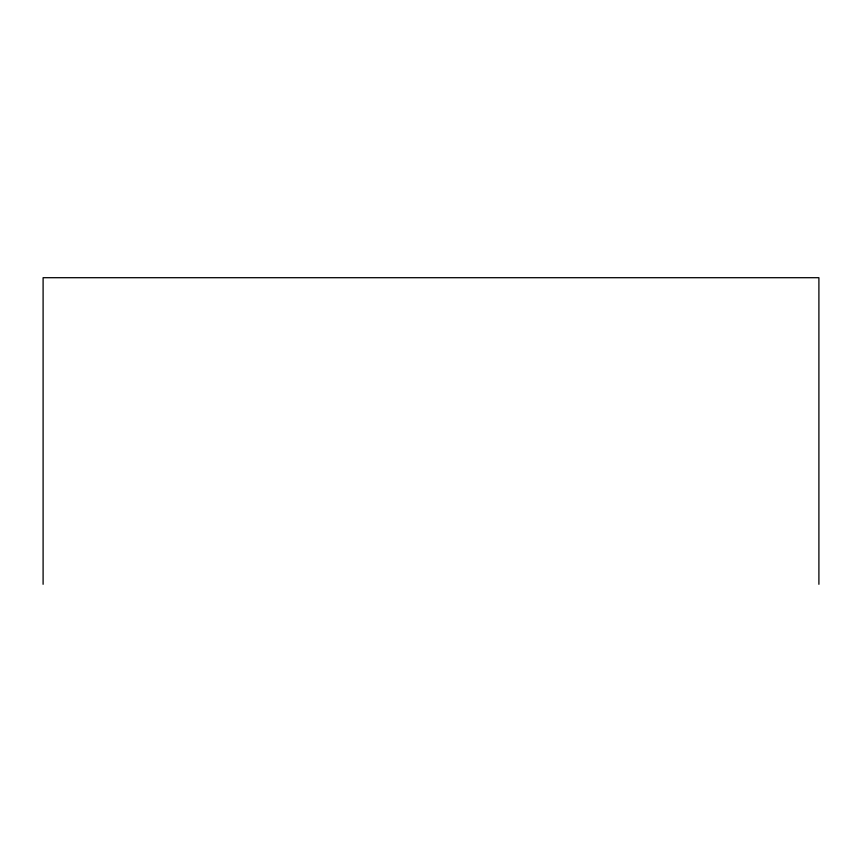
<?xml version="1.0" encoding="UTF-8"?>
<svg xmlns="http://www.w3.org/2000/svg" width="862" height="862" viewBox="0 0 862 862"><rect width="100%" height="100%" fill="white"/><g stroke="black" fill="none" stroke-linecap="round" stroke-linejoin="round"><path stroke-width="1.29" d="M818.9 584.296L818.9 277.704L43.1 277.704L43.1 584.296"/></g></svg>
